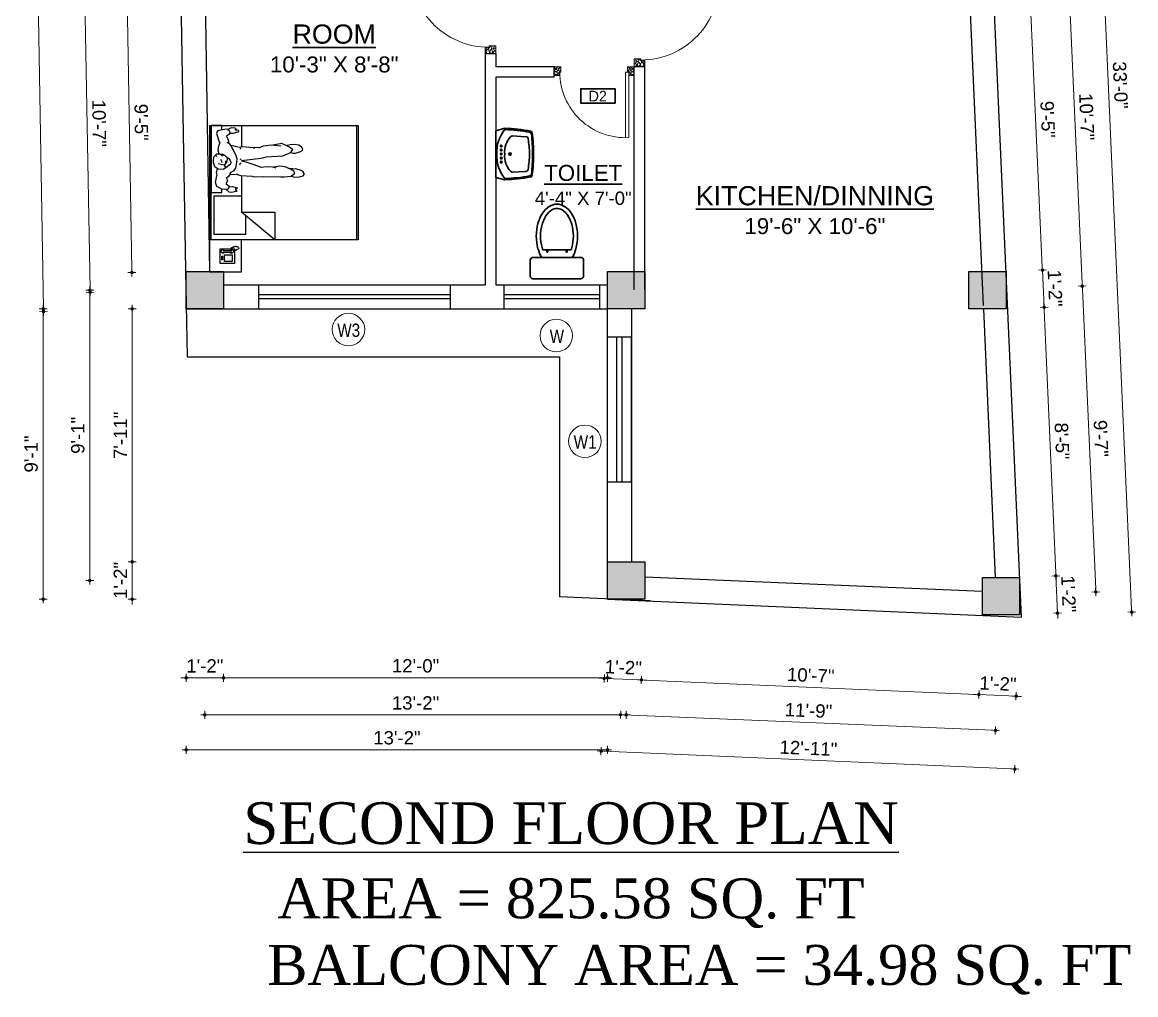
# Model space of a CAD drawing. Header units: inches. Extents: x -4763 to -1586, y -14268 to -12020.
# Drawn here: x -3345.8 to -2927.9, y -12799.8 to -12434.6 of the extents above; entities that cross this region are included whole.
import ezdxf

# ---------------------------------------------------------------- set-up
doc = ezdxf.new("R2010")
doc.units = ezdxf.units.IN
doc.header["$LTSCALE"] = 0.5
doc.header["$MEASUREMENT"] = 0
doc.header["$PDMODE"] = 66
for name, color, linetype, lineweight in [('door', 202, 'Continuous', 5), ('Ele', 7, 'Continuous', 30), ('hatch', 9, 'Continuous', 0), ('TEXT', 220, 'Continuous', 9), ('Toilet', 7, 'Continuous', 25), ('wall', 20, 'Continuous', 40)]:
    doc.layers.add(name, color=color, linetype=linetype, lineweight=lineweight)
doc.layers.add('furniture', color=31, linetype='Continuous')
doc.styles.add('arial', font='arial.ttf')
doc.styles.add('ordinary', font='ARIALN.TTF')
doc.styles.get("Standard").update_dxf_attribs({"font": 'arial.ttf'})
doc.dimstyles.new('S8', dxfattribs={"dimtxt": 5, "dimasz": 1, "dimexe": 6, "dimexo": 18, "dimgap": 1.9375, "dimtad": 1, "dimdec": 0, "dimzin": 3, "dimdsep": 46, "dimlunit": 4, "dimtxsty": 'Standard', "dimblk": 'dot 2', "dimcen": 12, "dimse1": 1, "dimse2": 1, "dimclrd": 1, "dimclre": 1, "dimclrt": 256, "dimadec": 0, "dimazin": 0, "dimtfac": 0.75, "dimtdec": 0, "dimtix": 1, "dimtmove": 1, "dimatfit": 3, "dimldrblk": 'DOT', "dimfxl": 1, "dimtolj": 1, "dimtzin": 0, "dimlwd": 9, "dimlwe": 9, "dimarcsym": 0})

# ---------------------------------------------------------------- blocks, each defined once
blk = doc.blocks.new('BED3')
at = {"layer": 'furniture'}
for p, q in [((82.68, 78), (22.7, 78)), ((22.7, 78), (22.7, 0)), ((82.68, 77.07), (22.7, 77.07)), ((82.68, 0), (82.68, 78)), ((55.62, 46.25), (56.4, 49.04)), ((56.4, 49.04), (57.04, 49.66)), ((57.04, 49.66), (57.58, 49.68)), ((57.58, 49.68), (58.45, 49.02)), ((58.45, 49.02), (59.2, 48.07)), ((59.2, 48.07), (60.04, 45.31)), ((68.21, 45.01), (69.06, 47.68)), ((69.06, 47.68), (69.82, 48.74)), ((69.82, 48.74), (70.54, 48.93)), ((70.54, 48.93), (71.64, 48.3)), ((71.64, 48.3), (72.45, 46.86)), ((72.45, 46.86), (72.74, 44.58)), ((55.84, 43.84), (55.62, 46.25)), ((55.77, 39.3), (56.17, 42.85)), ((56.1, 43.24), (55.84, 43.84)), ((56.17, 42.85), (57.82, 44.78)), ((57.82, 44.78), (58.8, 44.14)), ((58.8, 44.14), (59.86, 42.48)), ((59.86, 42.48), (61.08, 39.6)), ((60.04, 45.31), (59.91, 42.62)), ((60.07, 43.56), (60.16, 41.76)), ((67.36, 39.62), (68.66, 42.69)), ((68.17, 43.63), (68.21, 45.01)), ((68.55, 42.73), (68.17, 43.63)), ((68.66, 42.69), (70.17, 43.72)), ((70.17, 43.72), (71.54, 41.65)), ((71.54, 41.65), (72.48, 39.91)), ((72.55, 42.33), (72.29, 40.63)), ((72.74, 44.58), (72.55, 42.33)), ((55.86, 37.43), (55.77, 39.3)), ((55.94, 28.37), (55.86, 37.43)), ((61.47, 36.81), (60.9, 33.73)), ((61.08, 39.6), (61.47, 36.81)), ((66.23, 29.64), (66.61, 35.43)), ((66.61, 35.43), (66.9, 38.41)), ((66.9, 38.41), (67.36, 39.62)), ((71.88, 37.55), (72.48, 32.06)), ((73.32, 37.94), (72.46, 33.27)), ((72.48, 39.91), (73.07, 38.35)), ((73.07, 38.35), (73.32, 37.94)), ((37.32, 34.32, 11.36), (22.7, 34.32, 11.36)), ((22.7, 34.32, 11.36), (37.32, 16.7, 11.36)), ((37.32, 16.7, 11.36), (37.32, 34.32, 11.36)), ((60.44, 34.96), (60.97, 33.2)), ((60.98, 30.23), (60.64, 26.94)), ((60.97, 33.2), (60.98, 30.23)), ((65.74, 27.99), (66.23, 29.64)), ((66.23, 29.64), (66.4, 29.73)), ((72.17, 29.82), (71.85, 28.13)), ((72.48, 32.06), (72.17, 29.82)), ((55.89, 23.28), (55.94, 28.37)), ((60.73, 27.31), (62.35, 22.94)), ((64.38, 16.74), (65.5, 25.57)), ((65.5, 25.57), (65.74, 27.99)), ((70.61, 23.8), (71.04, 23.14)), ((71.85, 28.13), (70.94, 25.62)), ((71.26, 24.42), (70.99, 23.14)), ((71.05, 25.86), (71.26, 24.42)), ((25.57, 19.05, 12.8), (34.97, 19.05, 12.8)), ((25.57, 19.05, 12.8), (25.57, 2.35, 12.8)), ((56.15, 22.44), (55.89, 23.28)), ((56.53, 16.29), (56.15, 22.44)), ((62.35, 22.94), (63.47, 19.17)), ((63.47, 19.17), (64, 16.77)), ((71.04, 23.14), (71.48, 17.3)), ((6, 16.7), (22.7, 16.7)), ((6, 0), (6, 16.7)), ((10.41, 13.05, 27.83), (10.41, 5.54, 27.83)), ((18.02, 13.05, 27.83), (10.41, 13.05, 27.83)), ((11.39, 11.89, 27.83), (11.39, 7.83, 27.83)), ((14.87, 11.89, 27.83), (11.39, 11.89, 27.83)), ((14.87, 7.83, 27.83), (14.87, 11.89, 27.83)), ((17.03, 12.53, 27.83), (17.37, 13.59, 27.83)), ((17.18, 13.77, 27.83), (17.74, 13.96, 27.83)), ((17.37, 14.14, 27.83), (17.92, 14.33, 27.83)), ((17.55, 14.52, 27.83), (18.11, 14.7, 27.83)), ((17.74, 14.89, 27.83), (18.29, 15.07, 27.83)), ((18.02, 5.54, 27.83), (18.02, 13.05, 27.83)), ((18.23, 15.34, 27.83), (18.79, 15.52, 27.83)), ((18.29, 11.73, 27.83), (18.85, 11.92, 27.83)), ((18.48, 12.1, 27.83), (19.04, 12.29, 27.83)), ((18.67, 15.07, 27.83), (19.22, 15.26, 27.83)), ((18.67, 12.47, 27.83), (19.22, 12.66, 27.83)), ((18.85, 14.7, 27.83), (19.41, 14.89, 27.83)), ((18.85, 12.85, 27.83), (19.41, 13.03, 27.83)), ((19.04, 14.33, 27.83), (19.59, 14.52, 27.83)), ((19.04, 13.96, 27.83), (19.59, 14.14, 27.83)), ((19.04, 13.59, 27.83), (19.59, 13.77, 27.83)), ((19.04, 13.22, 27.83), (19.59, 13.4, 27.83)), ((22.7, 16.7), (22.7, 0)), ((56.5, 16.7, 11.36), (37.32, 16.7, 11.36)), ((45.91, 2.35, 12.8), (45.91, 16.7, 12.8)), ((48.05, 13.99), (47.51, 11.59)), ((48.58, 14.25), (48.05, 13.99)), ((49.2, 13.35), (48.58, 14.25)), ((49.49, 13.67), (49.2, 13.35)), ((50.24, 14.49), (49.48, 14.3)), ((49.48, 14.3), (49.49, 13.67)), ((50.8, 12), (49.97, 14.43)), ((50.57, 10.41), (50.8, 12)), ((57.25, 14.12), (56.53, 16.29)), ((57.18, 10.87), (57.02, 12.68)), ((57.09, 12.8), (57.46, 14.74)), ((58.72, 12.47), (58.02, 11.13)), ((60.45, 13.6), (58.72, 12.47)), ((63.39, 14.22), (60.45, 13.6)), ((62.14, 15.88), (63.34, 16.39)), ((65.39, 14.26), (63.39, 14.22)), ((64.68, 16.66), (65.34, 15.99)), ((67.58, 13.58), (65.39, 14.26)), ((70.45, 11.96), (67.58, 13.58)), ((70.93, 11.78), (69.96, 12.07)), ((70.61, 16.18), (70.18, 16.06)), ((71.32, 15.89), (70.61, 16.18)), ((72.16, 11.08), (70.93, 11.78)), ((71.48, 17.3), (71.29, 15.12)), ((71.42, 14.88), (71.74, 13.49)), ((82.68, 16.7, 11.36), (71.43, 16.7, 11.36)), ((71.74, 13.49), (72.22, 11.27)), ((78.72, 12.64), (79.29, 14.19)), ((78.75, 10.7), (78.72, 12.64)), ((79.29, 14.19), (79.36, 15.12)), ((79.36, 15.12), (79.94, 15.32)), ((80.14, 15.04), (79.94, 15.32)), ((80.14, 15.04), (80.27, 13.65)), ((80.27, 13.65), (80.8, 13.64)), ((80.35, 14.44), (81.28, 13.42)), ((81.28, 13.42), (81.57, 11.37)), ((82.68, 0), (82.68, 16.7)), ((11.39, 7.83, 27.83), (14.87, 7.83, 27.83)), ((12.26, 11.17, 27.83), (12.26, 11.17, 27.83)), ((12.26, 10.3, 27.83), (12.26, 10.3, 27.83)), ((12.26, 9.43, 27.83), (12.26, 9.43, 27.83)), ((12.26, 8.56, 27.83), (12.26, 8.56, 27.83)), ((14.14, 6.82, 27.83), (12.26, 6.82, 27.83)), ((12.26, 6.82, 27.83), (12.26, 6.38, 27.83)), ((12.26, 6.38, 27.83), (14.14, 6.38, 27.83)), ((13.13, 11.17, 27.83), (13.13, 11.17, 27.83)), ((13.13, 10.3, 27.83), (13.13, 10.3, 27.83)), ((13.13, 9.43, 27.83), (13.13, 9.43, 27.83)), ((13.13, 8.56, 27.83), (13.13, 8.56, 27.83)), ((14, 11.17, 27.83), (14, 11.17, 27.83)), ((14, 10.3, 27.83), (14, 10.3, 27.83)), ((14, 9.43, 27.83), (14, 9.43, 27.83)), ((14, 8.56, 27.83), (14, 8.56, 27.83)), ((14.14, 6.38, 27.83), (14.14, 6.82, 27.83)), ((16.24, 6.99, 27.83), (16.24, 11.62, 27.83)), ((17.17, 6.99, 27.83), (17.17, 11.62, 27.83)), ((18.11, 11.36, 27.83), (18.67, 11.55, 27.83)), ((47.51, 11.59), (47.82, 10.37)), ((47.82, 10.37), (49.19, 8.7)), ((49.19, 8.7), (49.53, 9.73)), ((49.19, 8.7), (49.43, 6.53)), ((49.43, 6.53), (50.75, 3.79)), ((49.53, 9.73), (50.23, 10.33)), ((50.23, 10.33), (50.82, 10.44)), ((52.33, 8.58), (50.82, 10.44)), ((53.04, 9.08), (52.52, 8.78)), ((54, 9.47), (53.04, 9.08)), ((55.17, 8.96), (54, 9.47)), ((55.99, 9.94), (54.93, 8.71)), ((57.02, 10.57), (55.99, 9.94)), ((58.21, 11.01), (57.02, 10.57)), ((60.46, 8.61), (59.63, 7.18)), ((59.63, 7.18), (59.81, 4.59)), ((61.01, 8.19), (60.36, 8.12)), ((62.52, 10.98), (60.46, 8.61)), ((61.91, 7.66), (61.01, 8.19)), ((61.89, 7.62), (62.6, 4.47)), ((63.51, 8.83), (61.91, 7.66)), ((63.53, 11.08), (62.52, 10.98)), ((64.19, 8.31), (62.87, 8.32)), ((64.05, 6.26), (63.37, 6.45)), ((64.83, 9.23), (63.51, 8.83)), ((64.43, 10.74), (63.53, 11.08)), ((65.09, 5.81), (64.05, 6.26)), ((65.36, 10.15), (64.43, 10.74)), ((65.92, 9.13), (64.83, 9.23)), ((66.22, 9.05), (65.36, 10.15)), ((66.53, 8.85), (65.92, 9.13)), ((67.66, 6.94), (66.53, 8.85)), ((66.69, 6.96), (67.8, 5.35)), ((67.89, 5.13), (67.66, 6.94)), ((73.33, 10.21), (72.16, 11.08)), ((74.08, 9.07), (73.33, 10.21)), ((74.72, 9.88), (73.62, 9.87)), ((77.15, 8.93), (74.72, 9.88)), ((78.49, 10.75), (77.21, 8.85)), ((80.06, 10.21), (78.49, 10.75)), ((80.63, 9.62), (80.06, 10.21)), ((80.83, 8.87), (80.14, 4.81)), ((81.57, 11.37), (80.69, 9.59)), ((80.69, 9.59), (80.83, 8.87)), ((22.7, 0), (6, 0)), ((10.41, 5.54, 27.83), (18.02, 5.54, 27.83)), ((22.7, 0.93), (82.68, 0.93)), ((82.68, 0), (22.7, 0)), ((25.57, 2.35, 12.8), (45.91, 2.35, 12.8)), ((50.75, 3.79), (52.76, 3.16)), ((52.76, 3.16), (56.32, 3.84)), ((56.49, 4.04), (58.19, 3.71)), ((58.19, 3.71), (60.06, 4.24)), ((59.81, 4.59), (61.11, 2.74)), ((61.11, 2.74), (63.3, 2.13)), ((63.3, 2.13), (64.69, 2.1)), ((64.69, 2.1), (65.39, 2.31)), ((65.39, 2.31), (66.31, 2.32)), ((66.31, 2.32), (67.14, 3.19)), ((66.95, 3.11), (66.64, 3.83)), ((67.14, 3.19), (67.97, 3.86)), ((67.97, 3.86), (67.89, 5.13)), ((69.96, 4.39), (68.14, 4.83)), ((71.97, 4.61), (69.96, 4.39)), ((73.8, 5.44), (71.97, 4.61)), ((74.23, 5.03), (73.8, 5.44)), ((78.53, 3.57), (74.23, 5.03)), ((79.56, 4.01), (78.53, 3.57)), ((80.14, 4.81), (79.56, 4.01))]:
    blk.add_line(p, q, dxfattribs=at)
blk.add_lwpolyline([(80.42, 6.46), (82.68, 6.46), (82.68, 0.93), (47.51, 0.93), (47.51, 6.46), (49.46, 6.46)], dxfattribs=at)
for centre, start, end in [((16.7, 11.62, 27.83), 298.49146, 241.50854), ((16.7, 6.99, 27.83), 118.49146, 61.50854)]:
    blk.add_arc(centre, 0.972, start, end, dxfattribs=at)
blk = doc.blocks.new('mb-lavabo5')
for p, q in [((-219, 0), (-242, -85)), ((219, 0), (-219, 0)), ((219, 0), (242, -85)), ((-230, -85), (-242, -85)), ((242, -85), (230, -85)), ((-170, -154), (-163, -284)), ((170, -154), (163, -284))]:
    blk.add_line(p, q)
for centre, radius in [((-76, -52), 7.7), ((-76, -52), 7.93), ((-38, -52), 7.93), ((-38, -52), 7.7), ((0, -52), 7.93), ((38, -52), 7.7), ((38, -52), 7.93), ((76, -52), 7.7), ((76, -52), 7.93), ((0, -135), 11.3), ((0, -135), 7.55)]:
    blk.add_circle(centre, radius)
for centre, radius, start, end in [((1005, -72), 1246, 180.6088, 191.7933), ((-12, -360), 351, 88.0682, 128.4553), ((1017, -72), 1246, 180.6088, 191.4142), ((-20, -292), 208, 84.3472, 134.0569), ((12, -360), 351, 51.5447, 91.9318), ((20, -292), 208, 45.9431, 95.6528), ((-1017, -72), 1246, 348.5858, 359.3912), ((-1005, -72), 1246, 348.2067, 359.3912), ((-154, -153), 15.1, 134.0569, 182.9669), ((154, -153), 15.1, 357.0331, 45.9431), ((-142, -283), 21.2, 182.9669, 260.9653), ((18, 723), 1040, 260.9881, 269.0391), ((-18, 723), 1040, 271.0245, 279.0219), ((142, -283), 21.2, 279.0347, 357.0331), ((-195, -322), 21.2, 191.7933, 262.1623), ((-185, -314), 21.2, 191.4142, 263.5691), ((-4, 1285), 1640, 263.2249, 270.1481), ((-4, 1285), 1631, 263.5691, 270.149), ((4, 1285), 1631, 269.851, 276.4309), ((4, 1285), 1640, 269.8519, 276.7751), ((185, -314), 21.2, 276.4309, 348.5858), ((195, -322), 21.2, 277.8377, 348.2067)]:
    blk.add_arc(centre, radius, start, end)
blk = doc.blocks.new('mb-boncau1')
at = {"linetype": 'Continuous'}
for p, q in [((225, 0), (-225, 0)), ((-250, -25), (-250, -175)), ((250, -175), (250, -25)), ((-225, -200), (225, -200))]:
    blk.add_line(p, q, dxfattribs=at)
at = {"color": 44, "linetype": 'Continuous'}
for p, q in [((-133, -270), (133, -270)), ((-86, -248), (-96, -248)), ((-96, -248), (-96, -270)), ((-96, -270), (-86, -270)), ((-86, -270), (-86, -248)), ((86, -248), (96, -248)), ((86, -270), (86, -248)), ((96, -270), (86, -270)), ((96, -248), (96, -270))]:
    blk.add_line(p, q, dxfattribs=at)
at = {"linetype": 'Continuous'}
for centre, radius, start, end in [((-225, -25), 25, 90, 180), ((225, -25), 25, 0, 90), ((-225, -175), 25, 180, 270), ((134, -366), 323, 149.0966, 164.9269), ((-134, -366), 323, 15.0731, 30.9034), ((225, -175), 25, 270, 0), ((264, -401), 458, 164.9269, 180), ((-264, -401), 458, 0, 15.0731), ((264, -401), 458, 180, 195.0731), ((-264, -401), 458, 344.9269, 0), ((134, -436), 323, 195.0731, 213.0315), ((-134, -436), 323, 326.9685, 344.9269), ((52, -490), 226, 213.0315, 237.5002), ((-52, -490), 226, 302.4998, 326.9685), ((0, -571), 129, 237.5002, 270), ((0, -571), 129, 270, 302.4998)]:
    blk.add_arc(centre, radius, start, end, dxfattribs=at)
at = {"color": 44, "linetype": 'Continuous'}
for centre, radius, start, end in [((264, -401), 418, 164.9269, 180), ((134, -366), 283, 160.176, 164.9269), ((-134, -366), 283, 15.0731, 19.824), ((-264, -401), 418, 0, 15.0731), ((264, -401), 418, 180, 195.0731), ((-264, -401), 418, 344.9269, 0), ((134, -436), 283, 195.0731, 213.0315), ((-134, -436), 283, 326.9685, 344.9269), ((52, -490), 186, 213.0315, 237.5002), ((-52, -490), 186, 302.4998, 326.9685), ((0, -571), 89.3, 237.5002, 270), ((0, -571), 89.3, 270, 302.4998)]:
    blk.add_arc(centre, radius, start, end, dxfattribs=at)
blk = doc.blocks.new('A$C27B36B59')
at = {"layer": 'door'}
for p, q in [((0, 4), (0, 0)), ((2.5, 4), (0, 4)), ((0, 0), (3, 0)), ((2.5, 2.5), (2.5, 4)), ((3, 2.5), (2.5, 2.5)), ((3, 0), (3, 2.5))]:
    blk.add_line(p, q, dxfattribs=at)
for centre, radius, start, end in [((-1.4, -0.54), 4.75, 22.1411, 72.838), ((1.34, 2.09), 1.64, 45.138, 144.8948), ((2.21, 0.3), 2.49, 83.3149, 152.658), ((0.13, 0.37), 2.05, 349.4875, 93.6805), ((1.96, -0.47), 2.01, 58.7447, 166.495), ((-0.06, 0.32), 1.13, 343.542, 86.947), ((2.08, -0.4), 1.17, 38.2816, 160.1519)]:
    blk.add_arc(centre, radius, start, end, dxfattribs=at)
blk = doc.blocks.new('D2')
at = {"layer": 'door'}
for p, q in [((74473.95, 24047.59), (74473.95, 24018.09)), ((74473.95, 24047.59), (74475.45, 24047.59)), ((74475.45, 24047.59), (74475.45, 24018.13))]:
    blk.add_line(p, q, dxfattribs=at)
blk.add_arc((74473.95, 24047.59), 29.5, 180, 272.9146, dxfattribs=at)
at = {"layer": 'door', "xscale": -1, "rotation": 180}
blk.add_blockref('A$C27B36B59', (74441.95, 24050.09), dxfattribs=at)
at = {"layer": 'door', "rotation": 180}
blk.add_blockref('A$C27B36B59', (74477.95, 24050.09), dxfattribs=at)
blk = doc.blocks.new('dot1')
at = {"layer": 'hatch'}
h = blk.add_hatch(color=256, dxfattribs=at)
edge = h.paths.add_edge_path()
edge.add_arc((0, 0), 1, 0, 360)
for p, q in [((3, 0), (-3, 0)), ((0, 3), (0, -3))]:
    blk.add_line(p, q, dxfattribs=at)
blk.add_circle((0, 0), 1, dxfattribs=at)
blk = doc.blocks.new('dot 2')
at = {"layer": 'hatch', "xscale": 0.5, "yscale": 0.5, "zscale": 0.5}
blk.add_blockref('dot1', (0, 0), dxfattribs=at)
blk = doc.blocks.new('*D1494')
at = {"layer": 'Defpoints', "color": 0, "transparency": 16777216}
for p in [(-3286.51, -12415.47), (-3304.71, -12528.57), (-3284.32, -12528.21)]:
    blk.add_point(p, dxfattribs=at)
at = {"layer": 'Toilet', "color": 1, "lineweight": 9, "transparency": 16777216}
blk.add_line((-3306.64, -12416.82), (-3304.72, -12527.57), dxfattribs=at)
for p, rotation in [((-3306.65, -12415.82), 90.98917906508004), ((-3304.71, -12528.57), 270.98917906508)]:
    blk.add_blockref('dot 2', p, dxfattribs=dict(at, rotation=rotation))
at = {"layer": 'Toilet', "transparency": 16777216, "insert": (-3301.19, -12472.11), "char_height": 5, "attachment_point": 5, "rotation": 270.9892}
blk.add_mtext('\\A1;9\'-5"', dxfattribs=at)
blk = doc.blocks.new('_Dot')
at = {"color": 0, "linetype": 'ByBlock', "lineweight": -2}
blk.add_line((-0.5, 0), (-1, 0), dxfattribs=at)
at = {"color": 0, "linetype": 'ByBlock', "const_width": 0.5}
blk.add_lwpolyline([(-0.25, 0, 1), (0.25, 0, 1)], format="xyb", close=True, dxfattribs=at)
blk = doc.blocks.new('*D1495')
at = {"layer": 'Defpoints', "color": 0, "transparency": 16777216}
for p in [(-3322.57, -12409.21), (-3279.51, -12408.47), (-3277.32, -12535.21)]:
    blk.add_point(p, dxfattribs=at)
at = {"layer": 'Toilet', "color": 1, "lineweight": 9, "transparency": 16777216}
blk.add_line((-3320.4, -12534.96), (-3322.56, -12410.21), dxfattribs=at)
for p, rotation in [((-3322.57, -12409.21), 90.98917906511056), ((-3320.38, -12535.96), 270.9891790651105)]:
    blk.add_blockref('dot 2', p, dxfattribs=dict(at, rotation=rotation))
at = {"layer": 'Toilet', "transparency": 16777216, "insert": (-3316.99, -12472.51), "char_height": 5, "attachment_point": 5, "rotation": 270.9892}
blk.add_mtext('\\A1;10\'-7"', dxfattribs=at)
blk = doc.blocks.new('*D1498')
at = {"layer": 'Defpoints', "color": 0, "transparency": 16777216}
for p in [(-3119.15, -12535.21), (-3320.48, -12644.17), (-3119.15, -12644.17)]:
    blk.add_point(p, dxfattribs=at)
at = {"layer": 'Toilet', "color": 1, "lineweight": 9, "transparency": 16777216}
blk.add_line((-3320.48, -12536.21), (-3320.48, -12643.17), dxfattribs=at)
for p, rotation in [((-3320.48, -12535.21), 90), ((-3320.48, -12644.17), 270)]:
    blk.add_blockref('dot 2', p, dxfattribs=dict(at, rotation=rotation))
at = {"layer": 'Toilet', "transparency": 16777216, "insert": (-3324.97, -12589.69), "char_height": 5, "attachment_point": 5, "rotation": 90}
blk.add_mtext('\\A1;9\'-1"', dxfattribs=at)
blk = doc.blocks.new('*D1499')
at = {"layer": 'Defpoints', "color": 0, "transparency": 16777216}
for p in [(-3126.15, -12542.21), (-3304.59, -12637.17), (-3126.15, -12637.17)]:
    blk.add_point(p, dxfattribs=at)
at = {"layer": 'Toilet', "color": 1, "lineweight": 9, "transparency": 16777216}
blk.add_line((-3304.59, -12543.21), (-3304.59, -12636.17), dxfattribs=at)
for p, rotation in [((-3304.59, -12542.21), 90), ((-3304.59, -12637.17), 270)]:
    blk.add_blockref('dot 2', p, dxfattribs=dict(at, rotation=rotation))
at = {"layer": 'Toilet', "transparency": 16777216, "insert": (-3309.03, -12589.69), "char_height": 5, "attachment_point": 5, "rotation": 90}
blk.add_mtext('\\A1;7\'-11"', dxfattribs=at)
blk = doc.blocks.new('*D1500')
at = {"layer": 'Defpoints', "color": 0, "transparency": 16777216}
for p in [(-3126.15, -12637.17), (-3304.59, -12651.17), (-3126.15, -12651.17)]:
    blk.add_point(p, dxfattribs=at)
at = {"layer": 'Toilet', "color": 1, "lineweight": 9, "transparency": 16777216}
for p, q in [((-3304.59, -12636.17), (-3304.59, -12635.17)), ((-3304.59, -12637.17), (-3304.59, -12651.17)), ((-3304.59, -12652.17), (-3304.59, -12653.17))]:
    blk.add_line(p, q, dxfattribs=at)
for p, rotation in [((-3304.59, -12637.17), 270), ((-3304.59, -12651.17), 90)]:
    blk.add_blockref('dot 2', p, dxfattribs=dict(at, rotation=rotation))
at = {"layer": 'Toilet', "transparency": 16777216, "insert": (-3309.03, -12644.17), "char_height": 5, "attachment_point": 5, "rotation": 90}
blk.add_mtext('\\A1;1\'-2"', dxfattribs=at)
blk = doc.blocks.new('*D1501')
at = {"layer": 'Defpoints', "color": 0, "transparency": 16777216}
for p in [(-3290.75, -12169.47), (-3337.9, -12543.14), (-3284.32, -12542.21)]:
    blk.add_point(p, dxfattribs=at)
at = {"layer": 'Toilet', "color": 1, "lineweight": 9, "transparency": 16777216}
blk.add_line((-3344.32, -12171.39), (-3337.92, -12542.14), dxfattribs=at)
for p, rotation in [((-3344.34, -12170.39), 90.98917906510306), ((-3337.9, -12543.14), 270.9891790651031)]:
    blk.add_blockref('dot 2', p, dxfattribs=dict(at, rotation=rotation))
at = {"layer": 'Toilet', "transparency": 16777216, "insert": (-3336.63, -12356.69), "char_height": 5, "attachment_point": 5, "rotation": 270.9892}
blk.add_mtext('\\A1;31\'-1"', dxfattribs=at)
blk = doc.blocks.new('*D1502')
at = {"layer": 'Defpoints', "color": 0, "transparency": 16777216}
for p in [(-3126.15, -12542.21), (-3338, -12651.17), (-3126.15, -12651.17)]:
    blk.add_point(p, dxfattribs=at)
at = {"layer": 'Toilet', "color": 1, "lineweight": 9, "transparency": 16777216}
blk.add_line((-3338, -12543.21), (-3338, -12650.17), dxfattribs=at)
for p, rotation in [((-3338, -12542.21), 90), ((-3338, -12651.17), 270)]:
    blk.add_blockref('dot 2', p, dxfattribs=dict(at, rotation=rotation))
at = {"layer": 'Toilet', "transparency": 16777216, "insert": (-3342.5, -12596.69), "char_height": 5, "attachment_point": 5, "rotation": 90}
blk.add_mtext('\\A1;9\'-1"', dxfattribs=at)
blk = doc.blocks.new('*D1503')
at = {"layer": 'Defpoints', "color": 0, "transparency": 16777216}
for p in [(-3284.32, -12542.21), (-3270.32, -12542.21), (-3284.32, -12680.71)]:
    blk.add_point(p, dxfattribs=at)
at = {"layer": 'Toilet', "color": 1, "lineweight": 9, "transparency": 16777216}
for p, q in [((-3285.32, -12680.71), (-3286.32, -12680.71)), ((-3270.32, -12680.71), (-3284.32, -12680.71)), ((-3269.32, -12680.71), (-3268.32, -12680.71))]:
    blk.add_line(p, q, dxfattribs=at)
blk.add_blockref('dot 2', (-3284.32, -12680.71), dxfattribs=at)
at = {"layer": 'Toilet', "color": 1, "lineweight": 9, "transparency": 16777216, "rotation": 180}
blk.add_blockref('dot 2', (-3270.32, -12680.71), dxfattribs=at)
at = {"layer": 'Toilet', "transparency": 16777216, "insert": (-3277.32, -12676.26), "char_height": 5, "attachment_point": 5}
blk.add_mtext('\\A1;1\'-2"', dxfattribs=at)
blk = doc.blocks.new('*D1505')
at = {"layer": 'Defpoints', "color": 0, "transparency": 16777216}
for p in [(-3126.15, -12651.17), (-3112.15, -12651.78), (-3113.44, -12681.56)]:
    blk.add_point(p, dxfattribs=at)
at = {"layer": 'Toilet', "color": 1, "lineweight": 9, "transparency": 16777216}
for p, q in [((-3128.44, -12680.91), (-3129.44, -12680.86)), ((-3127.44, -12680.95), (-3113.44, -12681.56)), ((-3112.44, -12681.6), (-3111.44, -12681.64))]:
    blk.add_line(p, q, dxfattribs=at)
for p, rotation in [((-3127.44, -12680.95), 357.5160448331329), ((-3113.44, -12681.56), 177.5160448331328)]:
    blk.add_blockref('dot 2', p, dxfattribs=dict(at, rotation=rotation))
at = {"layer": 'Toilet', "transparency": 16777216, "insert": (-3120.25, -12676.81), "char_height": 5, "attachment_point": 5, "rotation": 357.516}
blk.add_mtext('\\A1;1\'-2"', dxfattribs=at)
blk = doc.blocks.new('*D1506')
at = {"layer": 'Defpoints', "color": 0, "transparency": 16777216}
for p in [(-3112.15, -12651.78), (-2985.5, -12657.08), (-2986.8, -12687.05)]:
    blk.add_point(p, dxfattribs=at)
at = {"layer": 'Toilet', "color": 1, "lineweight": 9, "transparency": 16777216}
blk.add_line((-3112.44, -12681.6), (-2987.8, -12687.01), dxfattribs=at)
for p, rotation in [((-3113.44, -12681.56), 177.5160448331316), ((-2986.8, -12687.05), 357.5160448331316)]:
    blk.add_blockref('dot 2', p, dxfattribs=dict(at, rotation=rotation))
at = {"layer": 'Toilet', "transparency": 16777216, "insert": (-3049.93, -12679.82), "char_height": 5, "attachment_point": 5, "rotation": 357.516}
blk.add_mtext('\\A1;10\'-7"', dxfattribs=at)
blk = doc.blocks.new('*D1507')
at = {"layer": 'Defpoints', "color": 0, "transparency": 16777216}
for p in [(-2985.5, -12657.08), (-2971.5, -12657.08), (-2972.83, -12687.66)]:
    blk.add_point(p, dxfattribs=at)
at = {"layer": 'Toilet', "color": 1, "lineweight": 9, "transparency": 16777216}
for p, q in [((-2987.8, -12687.01), (-2988.8, -12686.96)), ((-2986.8, -12687.05), (-2972.83, -12687.66)), ((-2971.83, -12687.7), (-2970.83, -12687.74))]:
    blk.add_line(p, q, dxfattribs=at)
for p, rotation in [((-2986.8, -12687.05), 357.5160448331316), ((-2972.83, -12687.66), 177.5160448331316)]:
    blk.add_blockref('dot 2', p, dxfattribs=dict(at, rotation=rotation))
at = {"layer": 'Toilet', "transparency": 16777216, "insert": (-2979.63, -12682.91), "char_height": 5, "attachment_point": 5, "rotation": 357.516}
blk.add_mtext('\\A1;1\'-2"', dxfattribs=at)
blk = doc.blocks.new('*D1509')
at = {"layer": 'Defpoints', "color": 0, "transparency": 16777216}
for p in [(-3119.15, -12644.17), (-2978.5, -12650.08), (-2980.62, -12700.48)]:
    blk.add_point(p, dxfattribs=at)
at = {"layer": 'Toilet', "color": 1, "lineweight": 9, "transparency": 16777216}
blk.add_line((-3120.26, -12694.62), (-2981.62, -12700.44), dxfattribs=at)
for p, rotation in [((-3121.26, -12694.58), 177.5958237491187), ((-2980.62, -12700.48), 357.5958237491187)]:
    blk.add_blockref('dot 2', p, dxfattribs=dict(at, rotation=rotation))
at = {"layer": 'Toilet', "transparency": 16777216, "insert": (-3050.75, -12693.04), "char_height": 5, "attachment_point": 5, "rotation": 357.5958}
blk.add_mtext('\\A1;11\'-9"', dxfattribs=at)
blk = doc.blocks.new('*D1510')
at = {"layer": 'Defpoints', "color": 0, "transparency": 16777216}
for p in [(-3284.32, -12542.21), (-3126.15, -12542.21), (-3126.15, -12707.78)]:
    blk.add_point(p, dxfattribs=at)
at = {"layer": 'Toilet', "color": 1, "lineweight": 9, "transparency": 16777216}
blk.add_line((-3283.32, -12707.78), (-3127.15, -12707.78), dxfattribs=at)
at = {"layer": 'Toilet', "color": 1, "lineweight": 9, "transparency": 16777216, "rotation": 180}
blk.add_blockref('dot 2', (-3284.32, -12707.78), dxfattribs=at)
at = {"layer": 'Toilet', "color": 1, "lineweight": 9, "transparency": 16777216}
blk.add_blockref('dot 2', (-3126.15, -12707.78), dxfattribs=at)
at = {"layer": 'Toilet', "transparency": 16777216, "insert": (-3205.23, -12703.29), "char_height": 5, "attachment_point": 5}
blk.add_mtext('\\A1;13\'-2"', dxfattribs=at)
blk = doc.blocks.new('*D1511')
at = {"layer": 'Defpoints', "color": 0, "transparency": 16777216}
for p in [(-3126.15, -12651.17), (-2970.85, -12657.91), (-2973.32, -12714.99)]:
    blk.add_point(p, dxfattribs=at)
at = {"layer": 'Toilet', "color": 1, "lineweight": 9, "transparency": 16777216}
blk.add_line((-3127.62, -12708.29), (-2974.32, -12714.94), dxfattribs=at)
for p, rotation in [((-3128.62, -12708.25), 177.5160448331279), ((-2973.32, -12714.99), 357.5160448331279)]:
    blk.add_blockref('dot 2', p, dxfattribs=dict(at, rotation=rotation))
at = {"layer": 'Toilet', "transparency": 16777216, "insert": (-3050.78, -12707.17), "char_height": 5, "attachment_point": 5, "rotation": 357.516}
blk.add_mtext('\\A1;12\'-11"', dxfattribs=at)
blk = doc.blocks.new('*D1515')
at = {"layer": 'Defpoints', "color": 0, "transparency": 16777216}
for p in [(-2981.59, -12415.47), (-2976.59, -12528.21), (-2962.97, -12527.61)]:
    blk.add_point(p, dxfattribs=at)
at = {"layer": 'Toilet', "color": 1, "lineweight": 9, "transparency": 16777216}
blk.add_line((-2967.92, -12415.86), (-2963.01, -12526.61), dxfattribs=at)
for p, rotation in [((-2967.96, -12414.87), 92.53635972212807), ((-2962.97, -12527.61), 272.5363597221281)]:
    blk.add_blockref('dot 2', p, dxfattribs=dict(at, rotation=rotation))
at = {"layer": 'Toilet', "transparency": 16777216, "insert": (-2960.98, -12471.04), "char_height": 5, "attachment_point": 5, "rotation": 272.5364}
blk.add_mtext('\\A1;9\'-5"', dxfattribs=at)
blk = doc.blocks.new('*D1516')
at = {"layer": 'Defpoints', "color": 0, "transparency": 16777216}
for p in [(-2976.59, -12528.21), (-2975.97, -12542.21), (-2962.35, -12541.61)]:
    blk.add_point(p, dxfattribs=at)
at = {"layer": 'Toilet', "color": 1, "lineweight": 9, "transparency": 16777216}
for p, q in [((-2963.01, -12526.61), (-2963.05, -12525.61)), ((-2962.97, -12527.61), (-2962.35, -12541.61)), ((-2962.3, -12542.61), (-2962.26, -12543.61))]:
    blk.add_line(p, q, dxfattribs=at)
for p, rotation in [((-2962.97, -12527.61), 272.5363597221281), ((-2962.35, -12541.61), 92.53635972212807)]:
    blk.add_blockref('dot 2', p, dxfattribs=dict(at, rotation=rotation))
at = {"layer": 'Toilet', "transparency": 16777216, "insert": (-2958.21, -12534.41), "char_height": 5, "attachment_point": 5, "rotation": 272.5364}
blk.add_mtext('\\A1;1\'-2"', dxfattribs=at)
blk = doc.blocks.new('*D1517')
at = {"layer": 'Defpoints', "color": 0, "transparency": 16777216}
for p in [(-2975.97, -12542.21), (-2971.5, -12643.08), (-2957.88, -12642.47)]:
    blk.add_point(p, dxfattribs=at)
at = {"layer": 'Toilet', "color": 1, "lineweight": 9, "transparency": 16777216}
blk.add_line((-2962.3, -12542.61), (-2957.92, -12641.47), dxfattribs=at)
for p, rotation in [((-2962.35, -12541.61), 92.53635972212807), ((-2957.88, -12642.47), 272.5363597221281)]:
    blk.add_blockref('dot 2', p, dxfattribs=dict(at, rotation=rotation))
at = {"layer": 'Toilet', "transparency": 16777216, "insert": (-2955.63, -12591.84), "char_height": 5, "attachment_point": 5, "rotation": 272.5364}
blk.add_mtext('\\A1;8\'-5"', dxfattribs=at)
blk = doc.blocks.new('*D1518')
at = {"layer": 'Defpoints', "color": 0, "transparency": 16777216}
for p in [(-2971.5, -12643.08), (-2971.5, -12657.08), (-2957.26, -12656.44)]:
    blk.add_point(p, dxfattribs=at)
at = {"layer": 'Toilet', "color": 1, "lineweight": 9, "transparency": 16777216}
for p, q in [((-2957.92, -12641.47), (-2957.97, -12640.47)), ((-2957.88, -12642.47), (-2957.26, -12656.44)), ((-2957.21, -12657.44), (-2957.17, -12658.44))]:
    blk.add_line(p, q, dxfattribs=at)
for p, rotation in [((-2957.88, -12642.47), 272.5363597221281), ((-2957.26, -12656.44), 92.53635972212807)]:
    blk.add_blockref('dot 2', p, dxfattribs=dict(at, rotation=rotation))
at = {"layer": 'Toilet', "transparency": 16777216, "insert": (-2953.12, -12649.26), "char_height": 5, "attachment_point": 5, "rotation": 272.5364}
blk.add_mtext('\\A1;1\'-2"', dxfattribs=at)
blk = doc.blocks.new('*D1520')
at = {"layer": 'Defpoints', "color": 0, "transparency": 16777216}
for p in [(-2989.21, -12408.47), (-2983.59, -12535.21), (-2948.02, -12533.64)]:
    blk.add_point(p, dxfattribs=at)
at = {"layer": 'Toilet', "color": 1, "lineweight": 9, "transparency": 16777216}
blk.add_line((-2953.59, -12407.89), (-2948.06, -12532.64), dxfattribs=at)
for p, rotation in [((-2953.63, -12406.89), 92.53635972212811), ((-2948.02, -12533.64), 272.5363597221281)]:
    blk.add_blockref('dot 2', p, dxfattribs=dict(at, rotation=rotation))
at = {"layer": 'Toilet', "transparency": 16777216, "insert": (-2946.34, -12470.07), "char_height": 5, "attachment_point": 5, "rotation": 272.5364}
blk.add_mtext('\\A1;10\'-7"', dxfattribs=at)
blk = doc.blocks.new('*D1521')
at = {"layer": 'Defpoints', "color": 0, "transparency": 16777216}
for p in [(-2983.59, -12535.21), (-2942.93, -12648.5), (-2978.5, -12650.08)]:
    blk.add_point(p, dxfattribs=at)
at = {"layer": 'Toilet', "color": 1, "lineweight": 9, "transparency": 16777216}
blk.add_line((-2947.97, -12534.64), (-2942.97, -12647.5), dxfattribs=at)
for p, rotation in [((-2948.02, -12533.64), 92.53635972212811), ((-2942.93, -12648.5), 272.5363597221281)]:
    blk.add_blockref('dot 2', p, dxfattribs=dict(at, rotation=rotation))
at = {"layer": 'Toilet', "transparency": 16777216, "insert": (-2940.99, -12590.87), "char_height": 5, "attachment_point": 5, "rotation": 272.5364}
blk.add_mtext('\\A1;9\'-7"', dxfattribs=at)
blk = doc.blocks.new('*D1525')
at = {"layer": 'Defpoints', "color": 0, "transparency": 16777216}
for p in [(-2988.36, -12262.47), (-2970.85, -12657.91), (-2929.44, -12656.07)]:
    blk.add_point(p, dxfattribs=at)
at = {"layer": 'Toilet', "color": 1, "lineweight": 9, "transparency": 16777216}
blk.add_line((-2946.91, -12261.63), (-2929.48, -12655.07), dxfattribs=at)
for p, rotation in [((-2946.95, -12260.63), 92.53635972209025), ((-2929.44, -12656.07), 272.5363597220903)]:
    blk.add_blockref('dot 2', p, dxfattribs=dict(at, rotation=rotation))
at = {"layer": 'Toilet', "transparency": 16777216, "insert": (-2933.71, -12458.16), "char_height": 5, "attachment_point": 5, "rotation": 272.5364}
blk.add_mtext('\\A1;33\'-0"', dxfattribs=at)

msp = doc.modelspace()

# ---------------------------------------------------------------- hatches: boundary and pattern name
at = {"layer": 'Toilet'}
for points in [[(-3270.32, -12528.21), (-3284.32, -12528.21), (-3284.32, -12542.21), (-3270.32, -12542.21)], [(-3112.15, -12528.21), (-3126.15, -12528.21), (-3126.15, -12542.21), (-3112.15, -12542.21)], [(-2976.59, -12528.21), (-2990.59, -12528.21), (-2990.59, -12542.21), (-2976.59, -12542.21)], [(-3112.15, -12637.17), (-3126.15, -12637.17), (-3126.15, -12651.17), (-3112.15, -12651.17)], [(-2971.5, -12643.08), (-2985.5, -12643.08), (-2985.5, -12657.08), (-2971.5, -12657.08)]]:
    msp.add_hatch(color=1, dxfattribs=at).paths.add_polyline_path(points)

# ---------------------------------------------------------------- linework, layer by layer
at = {"layer": 'Ele', "color": 0, "ltscale": 2}
msp.add_lwpolyline([(-3123.37, -12464.9), (-3136.23, -12464.9), (-3136.23, -12459.56), (-3123.37, -12459.56)], close=True, dxfattribs=at)
at = {"layer": 'TEXT'}
for centre in [(-3223.41, -12549.96), (-3145.4, -12552.22), (-3134.68, -12591.92)]:
    msp.add_circle(centre, 6.11, dxfattribs=at)
at = {"layer": 'Toilet'}
for p, q in [((-3290.75, -12169.47), (-3284.32, -12542.21)), ((-2970.85, -12657.91), (-2988.36, -12262.47)), ((-3277.35, -12415.47), (-3275.55, -12528.21)), ((-2985.04, -12540.98), (-2990.6, -12415.47)), ((-3168.15, -12446.47), (-3172.15, -12446.47)), ((-3172.15, -12446.47), (-3172.15, -12533.21)), ((-3168.15, -12446.47), (-3168.15, -12451.24)), ((-3146.15, -12451.24), (-3168.15, -12451.24)), ((-3146.15, -12455.24), (-3146.15, -12451.24)), ((-3112.15, -12451.24), (-3116.15, -12451.24)), ((-3116.15, -12455.24), (-3116.15, -12451.24)), ((-3112.15, -12535.07), (-3112.15, -12451.24)), ((-3168.15, -12455.24), (-3168.15, -12533.21)), ((-3146.15, -12455.24), (-3168.15, -12455.24)), ((-3116.15, -12535.07), (-3116.15, -12455.24)), ((-3284.57, -12527.6), (-3284.01, -12560.21)), ((-3270.32, -12533.21), (-3172.15, -12533.21)), ((-3168.15, -12533.21), (-3126.15, -12533.21)), ((-3284.32, -12542.21), (-3126.15, -12542.21)), ((-3126.15, -12637.17), (-3126.15, -12542.21)), ((-3117.15, -12542.21), (-3117.15, -12607.17)), ((-2980.51, -12643.08), (-2984.98, -12542.21)), ((-3284.01, -12560.21), (-3144.15, -12560.21)), ((-3144.15, -12560.21), (-3144.15, -12650.39)), ((-3117.15, -12607.17), (-3117.15, -12637.17)), ((-3112.15, -12642.77), (-2985.5, -12648.26)), ((-3110.17, -12651.86), (-3144.15, -12650.39)), ((-3126.15, -12651.17), (-2970.85, -12657.91))]:
    msp.add_line(p, q, dxfattribs=at)
at = {"layer": 'Toilet', "color": 3}
for p, q in [((-3257.23, -12533.21), (-3257.23, -12542.21)), ((-3185.23, -12536.96), (-3257.23, -12536.96)), ((-3185.23, -12533.21), (-3185.23, -12542.21)), ((-3165.15, -12533.21), (-3165.15, -12542.21)), ((-3129.15, -12536.96), (-3165.15, -12536.96)), ((-3129.15, -12533.21), (-3129.15, -12542.21)), ((-3185.23, -12538.46), (-3257.23, -12538.46)), ((-3129.15, -12538.46), (-3165.15, -12538.46)), ((-3126.15, -12552.69), (-3117.15, -12552.69)), ((-3126.15, -12607.17), (-3126.15, -12552.69)), ((-3122.65, -12607.17), (-3122.65, -12552.69)), ((-3122.65, -12607.17), (-3122.65, -12552.69)), ((-3122.65, -12607.17), (-3122.65, -12552.69)), ((-3120.65, -12607.17), (-3120.65, -12552.69)), ((-3117.15, -12607.17), (-3117.15, -12552.69)), ((-3126.15, -12607.17), (-3117.15, -12607.17))]:
    msp.add_line(p, q, dxfattribs=at)
at = {"layer": 'Toilet'}
for points in [[(-3284.32, -12528.21), (-3270.32, -12528.21), (-3270.32, -12542.21), (-3284.32, -12542.21)], [(-3126.15, -12528.21), (-3112.15, -12528.21), (-3112.15, -12542.21), (-3126.15, -12542.21)], [(-2990.59, -12528.21), (-2976.59, -12528.21), (-2976.59, -12542.21), (-2990.59, -12542.21)], [(-3126.15, -12637.17), (-3112.15, -12637.17), (-3112.15, -12651.17), (-3126.15, -12651.17)], [(-2985.5, -12643.08), (-2971.5, -12643.08), (-2971.5, -12657.08), (-2985.5, -12657.08)]]:
    msp.add_lwpolyline(points, close=True, dxfattribs=at)

# ---------------------------------------------------------------- block references
at = {"layer": 'Ele', "ltscale": 2, "extrusion": (0, 0, -1), "xscale": 0.7155555555655155, "yscale": 0.7155555555655155, "zscale": -0.7155555555655155, "rotation": 90}
msp.add_blockref('BED3', (3275.55, -12532.55), dxfattribs=at)
at = {"layer": 'Ele', "color": 0, "ltscale": 2, "yscale": 0.03999999997904524, "zscale": 0.04}
for name, p, xscale, rotation in [('mb-lavabo5', (-3168.15, -12484.05), 0.0400000000372529, 90), ('mb-boncau1', (-3145.17, -12530.88), -0.03999999997904524, 180)]:
    msp.add_blockref(name, p, dxfattribs=dict(at, xscale=xscale, rotation=rotation))
at = {"layer": 'wall', "color": 2, "linetype": 'ByBlock', "xscale": -1, "rotation": 270}
msp.add_blockref('D2', (-27218.24, -86888.42), dxfattribs=at)
at = {"layer": 'wall', "color": 2, "linetype": 'ByBlock', "xscale": 0.993758995119504, "yscale": 0.993758995119504, "zscale": 0.993758995119504, "rotation": 90}
msp.add_blockref('D2', (20783.84, -86428.6), dxfattribs=at)
at = {"layer": 'wall', "color": 2, "linetype": 'ByBlock', "xscale": 0.8333333333349057, "yscale": 0.8333333333349057, "zscale": 0.8333333333331524}
msp.add_blockref('D2', (-65181.11, -32492.98), dxfattribs=at)

# ---------------------------------------------------------------- texts
at = {"attachment_point": 2}
for s, width, insert, char_height in [('{\\fTimes New Roman|b0|i0|c0|p18;\\LSECOND FLOOR PLAN}', 359.7895, (-3139.87, -12727.46), 15.68), ('{\\fTimes New Roman|b0|i0|c0|p18;AREA = 825.58 SQ. FT\\P                 BALCONY AREA = 34.98 SQ. FT}', 507.3562, (-3139.87, -12756.04), 15)]:
    msp.add_mtext_dynamic_manual_height_columns(s, width=width, gutter_width=50, heights=[0], dxfattribs=dict(at, insert=insert, char_height=char_height))
at = {"layer": 'Ele', "color": 0, "ltscale": 2, "attachment_point": 2}
for s, insert, char_height in [('{\\fArial TUR|b0|i0|c162|p34;\\LROOM\\P\\H0.8333x;\\l1\\fArial TUR|b0|i0|c0|p34;0\\fArial TUR|b0|i0|c162|p34;\'-\\fArial TUR|b0|i0|c0|p34;3\\fArial TUR|b0|i0|c162|p34;" X \\fArial TUR|b0|i0|c0|p34;8\\fArial TUR|b0|i0|c162|p34;\'-\\fArial TUR|b0|i0|c0|p34;8\\fArial TUR|b0|i0|c162|p34;"}', (-3228.76, -12435.4), 7.2), ('{\\LTOILET\\fArial TUR|b0|i0|c162|p34;\\P\\fArial TUR|b0|i0|c0|p34;\\H0.8333x;\\l4\\fArial TUR|b0|i0|c162|p34;\'-4" X \\fArial TUR|b0|i0|c0|p34;7\\fArial TUR|b0|i0|c162|p34;\'-0"}', (-3135.31, -12488.14), 6), ('{\\fArial TUR|b0|i0|c162|p34;\\LKITCHEN/DINNING\\P\\H0.8333x;\\l19\'-\\fArial TUR|b0|i0|c0|p34;6\\fArial TUR|b0|i0|c162|p34;" X 1\\fArial TUR|b0|i0|c0|p34;0\\fArial TUR|b0|i0|c162|p34;\'-\\fArial TUR|b0|i0|c0|p34;6\\fArial TUR|b0|i0|c162|p34;"}', (-3048.35, -12496.1), 7.2)]:
    msp.add_mtext(s, dxfattribs=dict(at, insert=insert, char_height=char_height))
at = {"layer": 'Ele', "color": 0, "ltscale": 2, "insert": (-3129.85, -12460.29), "char_height": 4, "attachment_point": 2, "style": 'arial'}
msp.add_mtext('{\\fCentury Gothic|b0|i0|c0|p34;D2}', dxfattribs=at)
at = {"layer": 'TEXT', "style": 'ordinary'}
for s, p in [('W3', (-3227.61, -12552.72)), ('W', (-3147.89, -12554.98)), ('W1', (-3138.88, -12594.69))]:
    msp.add_text(s, height=5, rotation=359.9996, dxfattribs=at).set_placement(p)

# ---------------------------------------------------------------- dimensions: what is measured, and where the dimension line sits
at = {"layer": 'Toilet'}
for p1, p2, distance, picture, middle in [((-3290.75, -12169.47), (-3284.32, -12542.21), -53.59, '*D1501', (-3336.63, -12356.69)), ((-2988.36, -12262.47), (-2970.85, -12657.91), 41.45, '*D1525', (-2933.71, -12458.16)), ((-3277.32, -12535.21), (-3279.51, -12408.47), 43.07, '*D1495', (-3316.99, -12472.51)), ((-3119.15, -12644.17), (-2978.5, -12650.08), -50.45, '*D1509', (-3050.75, -12693.04)), ((-3126.15, -12651.17), (-2970.85, -12657.91), -57.13, '*D1511', (-3050.78, -12707.17)), ((-3126.15, -12651.17), (-3112.15, -12651.78), -29.81, '*D1505', (-3120.25, -12676.81))]:
    dim = msp.add_aligned_dim(p1=p1, p2=p2, distance=distance, dimstyle='S8', override={"dimfxl": 2, "dimfxlon": 1, "dimarcsym": 1}, dxfattribs=at)
    dim.commit()
    dim.dimension.update_dxf_attribs({"geometry": picture, "text_midpoint": middle})
for base, p1, p2, angle, picture, middle in [((-2948.02, -12533.64), (-2989.21, -12408.47), (-2983.59, -12535.21), 92.5364, '*D1520', (-2946.34, -12470.07)), ((-3304.71, -12528.57), (-3286.51, -12415.47), (-3284.32, -12528.21), 90.9892, '*D1494', (-3301.19, -12472.11)), ((-2962.97, -12527.61), (-2981.59, -12415.47), (-2976.59, -12528.21), 272.5364, '*D1515', (-2960.98, -12471.04)), ((-2962.35, -12541.61), (-2976.59, -12528.21), (-2975.97, -12542.21), 272.5364, '*D1516', (-2958.21, -12534.41)), ((-2942.93, -12648.5), (-2983.59, -12535.21), (-2978.5, -12650.08), 92.5364, '*D1521', (-2940.99, -12590.87)), ((-3320.48, -12644.17), (-3119.15, -12535.21), (-3119.15, -12644.17), 90, '*D1498', (-3324.97, -12589.69)), ((-3338, -12651.17), (-3126.15, -12542.21), (-3126.15, -12651.17), 90, '*D1502', (-3342.5, -12596.69)), ((-3304.59, -12637.17), (-3126.15, -12542.21), (-3126.15, -12637.17), 90, '*D1499', (-3309.03, -12589.69)), ((-2957.88, -12642.47), (-2975.97, -12542.21), (-2971.5, -12643.08), 272.5364, '*D1517', (-2955.63, -12591.84)), ((-3304.59, -12651.17), (-3126.15, -12637.17), (-3126.15, -12651.17), 90, '*D1500', (-3309.03, -12644.17)), ((-2957.26, -12656.44), (-2971.5, -12643.08), (-2971.5, -12657.08), 272.5364, '*D1518', (-2953.12, -12649.26)), ((-2986.8, -12687.05), (-3112.15, -12651.78), (-2985.5, -12657.08), 177.516, '*D1506', (-3049.93, -12679.82)), ((-2972.83, -12687.66), (-2985.5, -12657.08), (-2971.5, -12657.08), 177.516, '*D1507', (-2979.63, -12682.91))]:
    dim = msp.add_linear_dim(base=base, p1=p1, p2=p2, angle=angle, dimstyle='S8', override={"dimfxl": 2, "dimfxlon": 1, "dimarcsym": 1}, dxfattribs=at)
    dim.commit()
    dim.dimension.update_dxf_attribs({"geometry": picture, "text_midpoint": middle})
for base, p1, p2 in [((-3119.15, -12694.64), (-3277.32, -12535.21), (-3119.15, -12535.21)), ((-3126.15, -12680.71), (-3270.32, -12542.21), (-3126.15, -12651.17))]:
    msp.add_linear_dim(base=base, p1=p1, p2=p2, dimstyle='S8', override={"dimfxl": 2, "dimfxlon": 1, "dimarcsym": 1}, dxfattribs=at).render()
for base, p1, p2, picture, middle in [((-3284.32, -12680.71), (-3270.32, -12542.21), (-3284.32, -12542.21), '*D1503', (-3277.32, -12676.26)), ((-3126.15, -12707.78), (-3284.32, -12542.21), (-3126.15, -12542.21), '*D1510', (-3205.23, -12703.29))]:
    dim = msp.add_linear_dim(base=base, p1=p1, p2=p2, dimstyle='S8', override={"dimfxl": 2, "dimfxlon": 1, "dimarcsym": 1}, dxfattribs=at)
    dim.commit()
    dim.dimension.update_dxf_attribs({"geometry": picture, "text_midpoint": middle})

doc.saveas('drawing.dxf')
